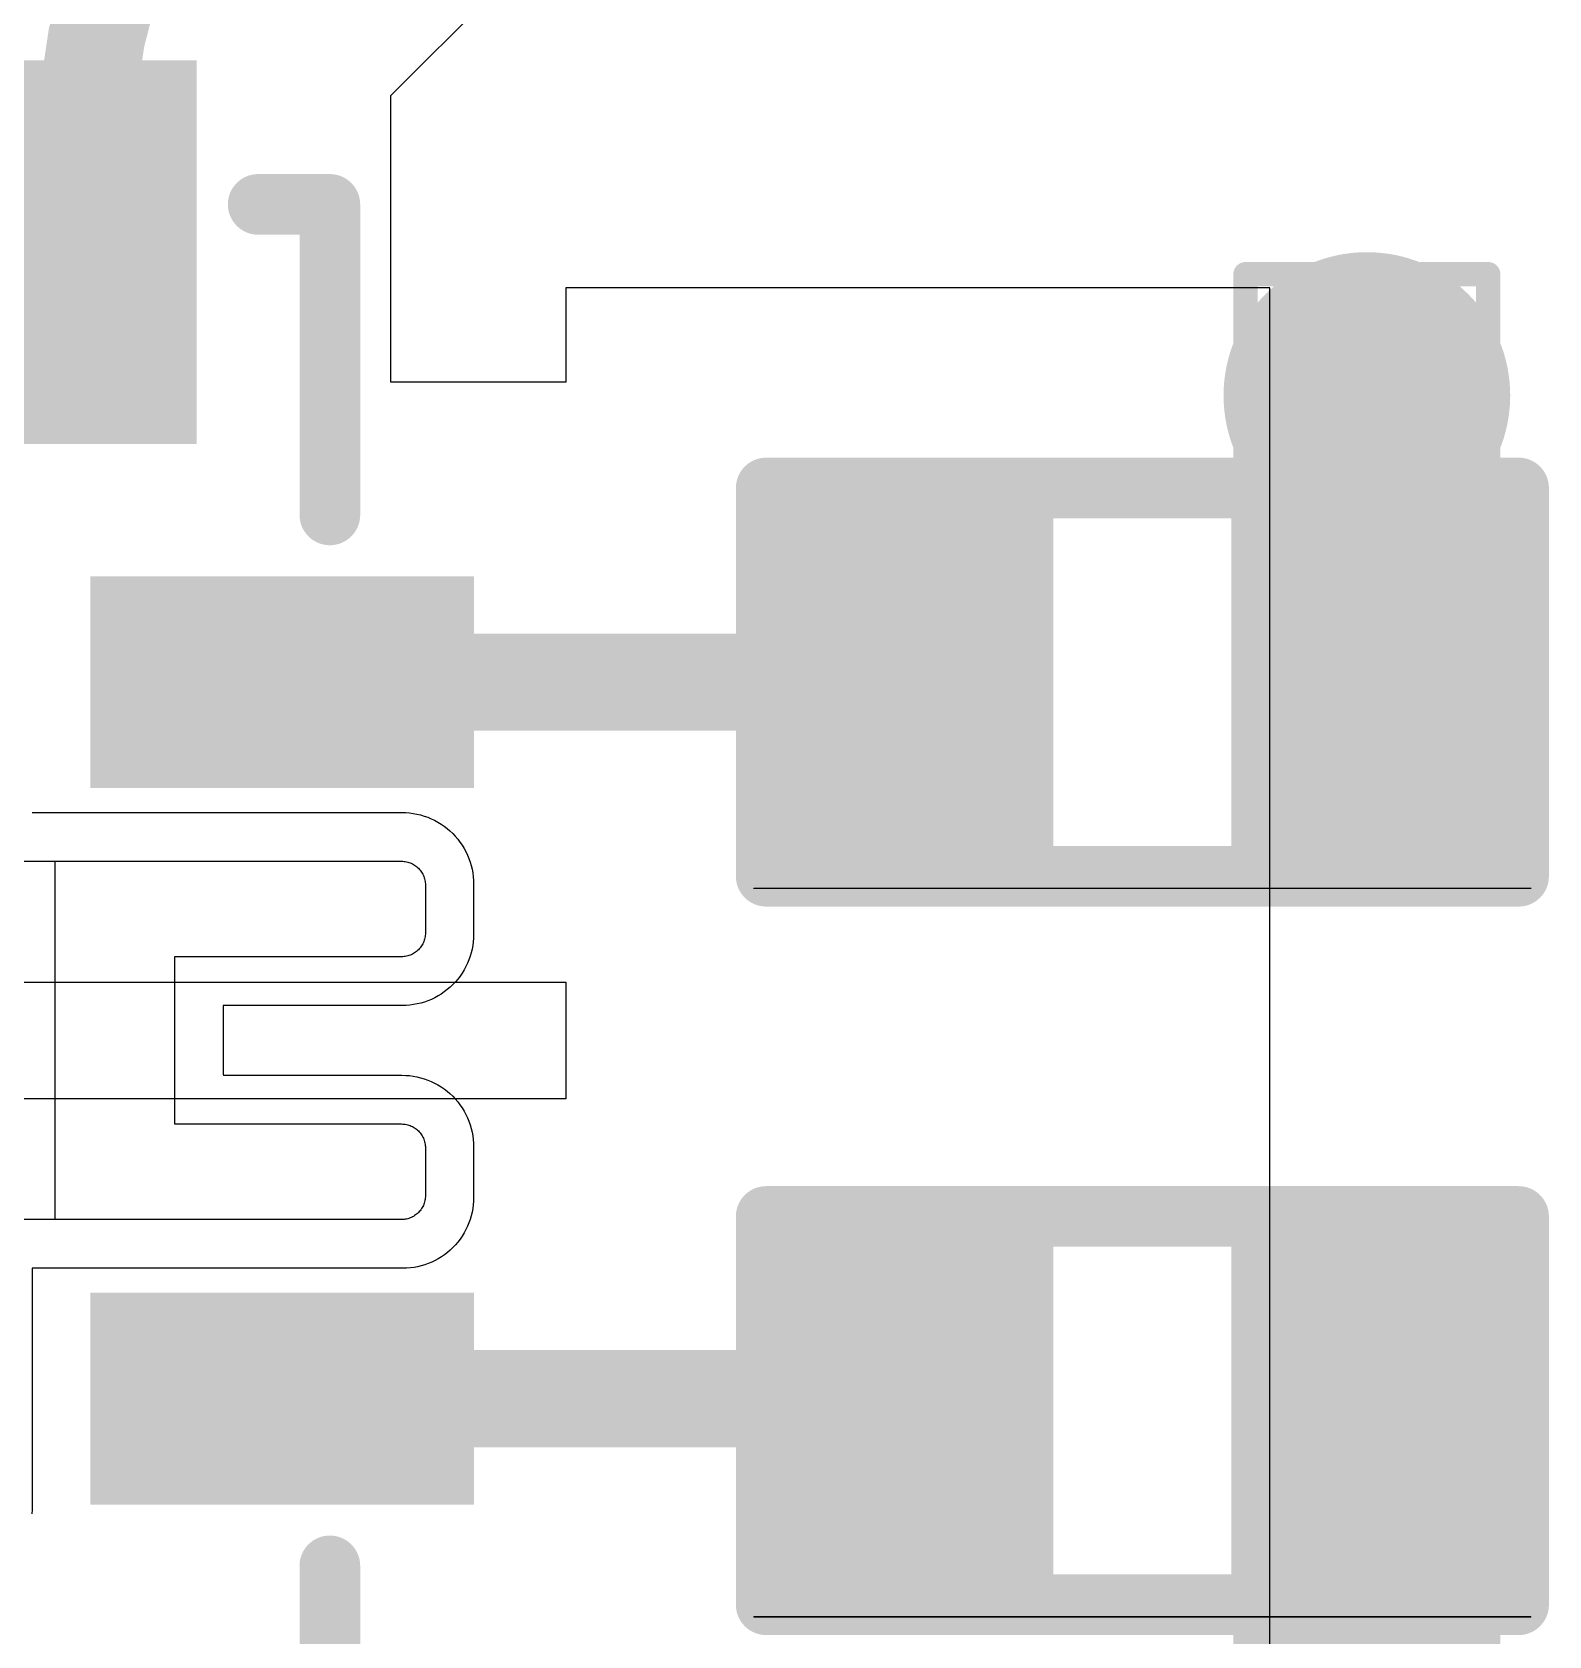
# Model space of a CAD drawing. Header units: inches. Extents: x -36 to 438, y -63 to 73.
# Drawn here: x 11.889 to 15.064, y 26.528 to 29.885 of the extents above; entities that cross this region are included whole.
import ezdxf

# ---------------------------------------------------------------- set-up
doc = ezdxf.new("R2010")
doc.units = ezdxf.units.IN
for name, color, linetype in [('Bottom Layer', 5, 'Continuous'), ('Drill Drawing', 1, 'Continuous'), ('Ground', 16, 'Continuous'), ('Power 3V3', 76, 'Continuous'), ('Top Layer', 1, 'Continuous'), ('Top Overlay', 2, 'Continuous'), ('Top Paste', 8, 'Continuous'), ('Top Solder', 216, 'Continuous'), ('Via Holes', 16, 'Continuous')]:
    doc.layers.add(name, color=color, linetype=linetype)

msp = doc.modelspace()

# ---------------------------------------------------------------- hatches: boundary and pattern name
at = {"layer": 'Bottom Layer'}
h = msp.add_hatch(color=5, dxfattribs=at)
edge = h.paths.add_edge_path()
edge.add_arc((14.6827, 29.1247), 0.3, 0, 360)
h = msp.add_hatch(color=5, dxfattribs=at)
edge = h.paths.add_edge_path()
edge.add_arc((14.6827, 26.3997), 0.3, 0, 360)
at = {"layer": 'Ground'}
h = msp.add_hatch(color=16, dxfattribs=at)
edge = h.paths.add_edge_path()
edge.add_arc((14.6827, 29.1247), 0.3, 0, 360)
h = msp.add_hatch(color=16, dxfattribs=at)
edge = h.paths.add_edge_path()
edge.add_arc((14.6827, 26.3997), 0.3, 0, 360)
at = {"layer": 'Power 3V3'}
h = msp.add_hatch(color=76, dxfattribs=at)
edge = h.paths.add_edge_path()
edge.add_arc((14.6827, 29.1247), 0.3, 0, 360)
h = msp.add_hatch(color=76, dxfattribs=at)
edge = h.paths.add_edge_path()
edge.add_arc((14.6827, 26.3997), 0.3, 0, 360)
at = {"layer": 'Top Layer'}
for points in [[(11.8921, 29.1247), (11.8921, 29.7247), (12.1321, 29.7247), (12.1321, 29.1247)], [(13.5143, 28.2072), (13.5143, 28.8422), (13.9715, 28.8422), (13.9715, 28.2072)], [(14.4541, 28.2072), (14.4541, 28.8422), (14.9113, 28.8422), (14.9113, 28.2072)], [(12.1121, 28.4047), (12.1121, 28.6447), (12.7121, 28.6447), (12.7121, 28.4047)], [(13.5143, 26.6822), (13.5143, 27.3172), (13.9715, 27.3172), (13.9715, 26.6822)], [(14.4541, 26.6822), (14.4541, 27.3172), (14.9113, 27.3172), (14.9113, 26.6822)], [(12.1121, 26.9047), (12.1121, 27.1447), (12.7121, 27.1447), (12.7121, 26.9047)]]:
    msp.add_hatch(color=1, dxfattribs=at).paths.add_polyline_path(points)
h = msp.add_hatch(color=1, dxfattribs=at)
edge = h.paths.add_edge_path()
edge.add_arc((14.6827, 29.1247), 0.3, 0, 360)
h = msp.add_hatch(color=1, dxfattribs=at)
edge = h.paths.add_edge_path()
edge.add_arc((14.6827, 26.3997), 0.3, 0, 360)
at = {"layer": 'Top Paste'}
for points in [[(11.8921, 29.1247), (11.8921, 29.7247), (12.1321, 29.7247), (12.1321, 29.1247)], [(13.5143, 28.2072), (13.5143, 28.8422), (13.9715, 28.8422), (13.9715, 28.2072)], [(14.4541, 28.2072), (14.4541, 28.8422), (14.9113, 28.8422), (14.9113, 28.2072)], [(12.1121, 28.4047), (12.1121, 28.6447), (12.7121, 28.6447), (12.7121, 28.4047)], [(13.5143, 26.6822), (13.5143, 27.3172), (13.9715, 27.3172), (13.9715, 26.6822)], [(14.4541, 26.6822), (14.4541, 27.3172), (14.9113, 27.3172), (14.9113, 26.6822)], [(12.1121, 26.9047), (12.1121, 27.1447), (12.7121, 27.1447), (12.7121, 26.9047)]]:
    msp.add_hatch(color=8, dxfattribs=at).paths.add_polyline_path(points)
at = {"layer": 'Top Solder'}
for points in [[(11.7905, 29.0231), (11.7905, 29.8263), (12.2337, 29.8263), (12.2337, 29.0231)], [(13.4593, 28.1522), (13.4593, 28.8972), (14.0265, 28.8972), (14.0265, 28.1522)], [(14.3991, 28.1522), (14.3991, 28.8972), (14.9663, 28.8972), (14.9663, 28.1522)], [(12.0105, 28.3031), (12.0105, 28.7463), (12.8137, 28.7463), (12.8137, 28.3031)], [(13.4593, 26.6272), (13.4593, 27.3722), (14.0265, 27.3722), (14.0265, 26.6272)], [(14.3991, 26.6272), (14.3991, 27.3722), (14.9663, 27.3722), (14.9663, 26.6272)], [(12.0105, 26.8031), (12.0105, 27.2463), (12.8137, 27.2463), (12.8137, 26.8031)]]:
    msp.add_hatch(color=216, dxfattribs=at).paths.add_polyline_path(points)
at = {"layer": 'Via Holes'}
h = msp.add_hatch(color=7, dxfattribs=at)
edge = h.paths.add_edge_path()
edge.add_arc((14.6827, 29.1247), 0.15, 0, 360)
h = msp.add_hatch(color=7, dxfattribs=at)
edge = h.paths.add_edge_path()
edge.add_arc((14.6827, 26.3997), 0.15, 0, 360)

# ---------------------------------------------------------------- linework, layer by layer
at = {"layer": 'Drill Drawing'}
for points in [[(14.4287, 29.3787, 0.0508, 0.0508, 0), (14.9367, 29.3787, 0.0508, 0.0508, 0)], [(14.4287, 28.8707, 0.0508, 0.0508, 0), (14.4287, 29.3787, 0.0508, 0.0508, 0)], [(14.9367, 28.8707, 0.0508, 0.0508, 0), (14.9367, 29.3787, 0.0508, 0.0508, 0)], [(14.4287, 28.8707, 0.0508, 0.0508, 0), (14.9367, 28.8707, 0.0508, 0.0508, 0)], [(14.4287, 26.6537, 0.0508, 0.0508, 0), (14.9367, 26.6537, 0.0508, 0.0508, 0)], [(14.4287, 26.1457, 0.0508, 0.0508, 0), (14.4287, 26.6537, 0.0508, 0.0508, 0)], [(14.9367, 26.1457, 0.0508, 0.0508, 0), (14.9367, 26.6537, 0.0508, 0.0508, 0)]]:
    msp.add_lwpolyline(points, format="xyseb", dxfattribs=at)
for points in [[(14.416, 29.3787, 0.0254, 0.0254, 1), (14.4414, 29.3787, 0.0254, 0.0254, 1)], [(14.416, 29.3787, 0.0254, 0.0254, 1), (14.4414, 29.3787, 0.0254, 0.0254, 1)], [(14.924, 29.3787, 0.0254, 0.0254, 1), (14.9494, 29.3787, 0.0254, 0.0254, 1)], [(14.924, 29.3787, 0.0254, 0.0254, 1), (14.9494, 29.3787, 0.0254, 0.0254, 1)], [(14.416, 28.8707, 0.0254, 0.0254, 1), (14.4414, 28.8707, 0.0254, 0.0254, 1)], [(14.416, 28.8707, 0.0254, 0.0254, 1), (14.4414, 28.8707, 0.0254, 0.0254, 1)], [(14.924, 28.8707, 0.0254, 0.0254, 1), (14.9494, 28.8707, 0.0254, 0.0254, 1)], [(14.924, 28.8707, 0.0254, 0.0254, 1), (14.9494, 28.8707, 0.0254, 0.0254, 1)], [(14.416, 26.6537, 0.0254, 0.0254, 1), (14.4414, 26.6537, 0.0254, 0.0254, 1)], [(14.416, 26.6537, 0.0254, 0.0254, 1), (14.4414, 26.6537, 0.0254, 0.0254, 1)], [(14.924, 26.6537, 0.0254, 0.0254, 1), (14.9494, 26.6537, 0.0254, 0.0254, 1)], [(14.924, 26.6537, 0.0254, 0.0254, 1), (14.9494, 26.6537, 0.0254, 0.0254, 1)]]:
    msp.add_lwpolyline(points, format="xyseb", close=True, dxfattribs=at)
at = {"layer": 'Top Layer'}
for p, q in [((12.6401, 29.7527), (13.0412, 30.1538)), ((12.6401, 29.1527), (12.6401, 29.7527)), ((14.4795, 29.3502), (13.0063, 29.3502)), ((13.0063, 29.3502), (13.0063, 29.1527)), ((14.4795, 27.6992), (14.4795, 29.3502)), ((13.0063, 29.1527), (12.6401, 29.1527)), ((11.7871, 28.1497), (12.6621, 28.1497)), ((12.6621, 28.1497), (12.6648, 28.1496)), ((12.6648, 28.1496), (12.6674, 28.1494)), ((12.6674, 28.1494), (12.67, 28.1491)), ((12.67, 28.1491), (12.6725, 28.1486)), ((12.6725, 28.1486), (12.6751, 28.148)), ((12.6751, 28.148), (12.6776, 28.1473)), ((12.6776, 28.1473), (12.6801, 28.1464)), ((12.6801, 28.1464), (12.6825, 28.1454)), ((12.6825, 28.1454), (12.6848, 28.1443)), ((12.6848, 28.1443), (12.6871, 28.143)), ((12.6871, 28.143), (12.6894, 28.1416)), ((12.6894, 28.1416), (12.6915, 28.1402)), ((12.6915, 28.1402), (12.6936, 28.1386)), ((12.6936, 28.1386), (12.6956, 28.1369)), ((12.6956, 28.1369), (12.6975, 28.1351)), ((12.6975, 28.1351), (12.6993, 28.1332)), ((12.6993, 28.1332), (12.701, 28.1312)), ((12.701, 28.1312), (12.7026, 28.1291)), ((12.7026, 28.1291), (12.7041, 28.1269)), ((12.7041, 28.1269), (12.7054, 28.1247)), ((12.7054, 28.1247), (12.7067, 28.1224)), ((12.7067, 28.1224), (12.7078, 28.12)), ((12.7078, 28.12), (12.7088, 28.1176)), ((12.7088, 28.1176), (12.7097, 28.1152)), ((12.7097, 28.1152), (12.7104, 28.1127)), ((12.7104, 28.1127), (12.711, 28.1101)), ((12.711, 28.1101), (12.7115, 28.1075)), ((12.7115, 28.1075), (12.7119, 28.1049)), ((12.7119, 28.1049), (12.7121, 28.1023)), ((12.7121, 28.1023), (12.7121, 28.0997)), ((12.7121, 28.0997), (12.7121, 27.9997)), ((12.701, 27.9682), (12.6993, 27.9663)), ((12.7026, 27.9703), (12.701, 27.9682)), ((12.7041, 27.9725), (12.7026, 27.9703)), ((12.7054, 27.9747), (12.7041, 27.9725)), ((12.7067, 27.977), (12.7054, 27.9747)), ((12.7078, 27.9794), (12.7067, 27.977)), ((12.7088, 27.9818), (12.7078, 27.9794)), ((12.7097, 27.9843), (12.7088, 27.9818)), ((12.7104, 27.9868), (12.7097, 27.9843)), ((12.711, 27.9893), (12.7104, 27.9868)), ((12.7115, 27.9919), (12.711, 27.9893)), ((12.7119, 27.9945), (12.7115, 27.9919)), ((12.7121, 27.9971), (12.7119, 27.9945)), ((12.7121, 27.9997), (12.7121, 27.9971)), ((12.6621, 27.9497), (12.1871, 27.9497)), ((12.1871, 27.9497), (12.1871, 27.5997)), ((12.6648, 27.9498), (12.6621, 27.9497)), ((12.6674, 27.95), (12.6648, 27.9498)), ((12.67, 27.9503), (12.6674, 27.95)), ((12.6725, 27.9508), (12.67, 27.9503)), ((12.6751, 27.9514), (12.6725, 27.9508)), ((12.6776, 27.9522), (12.6751, 27.9514)), ((12.6801, 27.953), (12.6776, 27.9522)), ((12.6825, 27.954), (12.6801, 27.953)), ((12.6848, 27.9552), (12.6825, 27.954)), ((12.6871, 27.9564), (12.6848, 27.9552)), ((12.6894, 27.9578), (12.6871, 27.9564)), ((12.6915, 27.9593), (12.6894, 27.9578)), ((12.6936, 27.9609), (12.6915, 27.9593)), ((12.6956, 27.9626), (12.6936, 27.9609)), ((12.6975, 27.9644), (12.6956, 27.9626)), ((12.6993, 27.9663), (12.6975, 27.9644)), ((11.6041, 27.8967), (13.0063, 27.8967)), ((13.0063, 27.8967), (13.0063, 27.6992)), ((13.0063, 27.6992), (13.0063, 27.6527)), ((14.4795, 26.1742), (14.4795, 27.6992)), ((13.0063, 27.6527), (11.6041, 27.6527)), ((12.1871, 27.5997), (12.6621, 27.5997)), ((12.6621, 27.5997), (12.6648, 27.5996)), ((12.6648, 27.5996), (12.6674, 27.5994)), ((12.6674, 27.5994), (12.67, 27.5991)), ((12.67, 27.5991), (12.6725, 27.5986)), ((12.6725, 27.5986), (12.6751, 27.598)), ((12.6751, 27.598), (12.6776, 27.5973)), ((12.6776, 27.5973), (12.6801, 27.5964)), ((12.6801, 27.5964), (12.6825, 27.5954)), ((12.6825, 27.5954), (12.6848, 27.5943)), ((12.6848, 27.5943), (12.6871, 27.593)), ((12.6871, 27.593), (12.6894, 27.5916)), ((12.6894, 27.5916), (12.6915, 27.5902)), ((12.6915, 27.5902), (12.6936, 27.5886)), ((12.6936, 27.5886), (12.6956, 27.5869)), ((12.6956, 27.5869), (12.6975, 27.5851)), ((12.6975, 27.5851), (12.6993, 27.5832)), ((12.6993, 27.5832), (12.701, 27.5812)), ((12.701, 27.5812), (12.7026, 27.5791)), ((12.7026, 27.5791), (12.7041, 27.5769)), ((12.7041, 27.5769), (12.7054, 27.5747)), ((12.7054, 27.5747), (12.7067, 27.5724)), ((12.7067, 27.5724), (12.7078, 27.57)), ((12.7078, 27.57), (12.7088, 27.5676)), ((12.7088, 27.5676), (12.7097, 27.5652)), ((12.7097, 27.5652), (12.7104, 27.5627)), ((12.7104, 27.5627), (12.711, 27.5601)), ((12.711, 27.5601), (12.7115, 27.5575)), ((12.7115, 27.5575), (12.7119, 27.5549)), ((12.7119, 27.5549), (12.7121, 27.5523)), ((12.7121, 27.5523), (12.7121, 27.5497)), ((12.7121, 27.5497), (12.7121, 27.4497)), ((12.7088, 27.4318), (12.7078, 27.4294)), ((12.7097, 27.4343), (12.7088, 27.4318)), ((12.7104, 27.4368), (12.7097, 27.4343)), ((12.711, 27.4393), (12.7104, 27.4368)), ((12.7115, 27.4419), (12.711, 27.4393)), ((12.7119, 27.4445), (12.7115, 27.4419)), ((12.7121, 27.4471), (12.7119, 27.4445)), ((12.7121, 27.4497), (12.7121, 27.4471)), ((12.6621, 27.3997), (11.7871, 27.3997)), ((12.6648, 27.3998), (12.6621, 27.3997)), ((12.6674, 27.4), (12.6648, 27.3998)), ((12.67, 27.4003), (12.6674, 27.4)), ((12.6725, 27.4008), (12.67, 27.4003)), ((12.6751, 27.4014), (12.6725, 27.4008)), ((12.6776, 27.4022), (12.6751, 27.4014)), ((12.6801, 27.403), (12.6776, 27.4022)), ((12.6825, 27.404), (12.6801, 27.403)), ((12.6848, 27.4052), (12.6825, 27.404)), ((12.6871, 27.4064), (12.6848, 27.4052)), ((12.6894, 27.4078), (12.6871, 27.4064)), ((12.6915, 27.4093), (12.6894, 27.4078)), ((12.6936, 27.4109), (12.6915, 27.4093)), ((12.6956, 27.4126), (12.6936, 27.4109)), ((12.6975, 27.4144), (12.6956, 27.4126)), ((12.6993, 27.4163), (12.6975, 27.4144)), ((12.701, 27.4182), (12.6993, 27.4163)), ((12.7026, 27.4203), (12.701, 27.4182)), ((12.7041, 27.4225), (12.7026, 27.4203)), ((12.7054, 27.4247), (12.7041, 27.4225)), ((12.7067, 27.427), (12.7054, 27.4247)), ((12.7078, 27.4294), (12.7067, 27.427))]:
    msp.add_line(p, q, dxfattribs=at)
for points in [[(12.0121, 29.7562, 0.2032, 0.2032, -0.198912), (12.1871, 30.1787, 0.2032, 0.2032, 0)], [(12.0121, 29.4247, 0.2032, 0.2032, 0), (12.0121, 29.7562, 0.2032, 0.2032, 0)], [(14.6827, 28.5247, 0.2032, 0.2032, 0), (14.6827, 29.1247, 0.2032, 0.2032, 0)], [(12.4121, 28.5247, 0.2032, 0.2032, 0), (13.7429, 28.5247, 0.2032, 0.2032, 0)], [(12.4121, 27.0247, 0.2032, 0.2032, 0), (13.6826, 27.0247, 0.2032, 0.2032, 0)], [(13.6826, 27.0247, 0.2032, 0.2032, -0.198912), (13.7429, 26.9997, 0.2032, 0.2032, 0)], [(14.6827, 26.3997, 0.2032, 0.2032, 0), (14.6827, 26.9997, 0.2032, 0.2032, 0)]]:
    msp.add_lwpolyline(points, format="xyseb", dxfattribs=at)
for points in [[(11.9613, 29.7562, 0.1016, 0.1016, 1), (12.0629, 29.7562, 0.1016, 0.1016, 1)], [(11.9613, 29.7562, 0.1016, 0.1016, 1), (12.0629, 29.7562, 0.1016, 0.1016, 1)], [(11.9613, 29.4247, 0.1016, 0.1016, 1), (12.0629, 29.4247, 0.1016, 0.1016, 1)], [(14.6319, 29.1247, 0.1016, 0.1016, 1), (14.7335, 29.1247, 0.1016, 0.1016, 1)], [(12.3613, 28.5247, 0.1016, 0.1016, 1), (12.4629, 28.5247, 0.1016, 0.1016, 1)], [(13.6921, 28.5247, 0.1016, 0.1016, 1), (13.7937, 28.5247, 0.1016, 0.1016, 1)], [(14.6319, 28.5247, 0.1016, 0.1016, 1), (14.7335, 28.5247, 0.1016, 0.1016, 1)], [(12.3613, 27.0247, 0.1016, 0.1016, 1), (12.4629, 27.0247, 0.1016, 0.1016, 1)], [(13.6318, 27.0247, 0.1016, 0.1016, 1), (13.7334, 27.0247, 0.1016, 0.1016, 1)], [(13.6318, 27.0247, 0.1016, 0.1016, 1), (13.7334, 27.0247, 0.1016, 0.1016, 1)], [(13.6921, 26.9997, 0.1016, 0.1016, 1), (13.7937, 26.9997, 0.1016, 0.1016, 1)], [(14.6319, 26.9997, 0.1016, 0.1016, 1), (14.7335, 26.9997, 0.1016, 0.1016, 1)]]:
    msp.add_lwpolyline(points, format="xyseb", close=True, dxfattribs=at)
at = {"layer": 'Top Overlay'}
for points in [[(12.3621, 29.5247, 0.127, 0.127, 0), (12.5121, 29.5247, 0.127, 0.127, 0)], [(12.5121, 28.8747, 0.127, 0.127, 0), (12.5121, 29.5247, 0.127, 0.127, 0)], [(13.4254, 28.9311, 0.127, 0.127, 0), (15.0002, 28.9311, 0.127, 0.127, 0)], [(13.4254, 28.1183, 0.127, 0.127, 0), (13.4254, 28.9311, 0.127, 0.127, 0)], [(15.0002, 28.1183, 0.127, 0.127, 0), (15.0002, 28.9311, 0.127, 0.127, 0)], [(13.4254, 28.1183, 0.127, 0.127, 0), (15.0002, 28.1183, 0.127, 0.127, 0)], [(13.4, 28.0929, 0.00323, 0.00323, 0), (15.0256, 28.0929, 0.00323, 0.00323, 0)], [(13.4254, 27.4061, 0.127, 0.127, 0), (15.0002, 27.4061, 0.127, 0.127, 0)], [(13.4254, 26.5933, 0.127, 0.127, 0), (13.4254, 27.4061, 0.127, 0.127, 0)], [(15.0002, 26.5933, 0.127, 0.127, 0), (15.0002, 27.4061, 0.127, 0.127, 0)], [(12.5121, 26.0247, 0.127, 0.127, 0), (12.5121, 26.6747, 0.127, 0.127, 0)], [(13.4254, 26.5933, 0.127, 0.127, 0), (15.0002, 26.5933, 0.127, 0.127, 0)], [(13.4, 26.5679, 0.00323, 0.00323, 0), (15.0256, 26.5679, 0.00323, 0.00323, 0)]]:
    msp.add_lwpolyline(points, format="xyseb", dxfattribs=at)
for points in [[(12.3304, 29.5247, 0.0635, 0.0635, 1), (12.3939, 29.5247, 0.0635, 0.0635, 1)], [(12.4804, 29.5247, 0.0635, 0.0635, 1), (12.5439, 29.5247, 0.0635, 0.0635, 1)], [(12.4804, 29.5247, 0.0635, 0.0635, 1), (12.5439, 29.5247, 0.0635, 0.0635, 1)], [(13.3937, 28.9311, 0.0635, 0.0635, 1), (13.4572, 28.9311, 0.0635, 0.0635, 1)], [(13.3937, 28.9311, 0.0635, 0.0635, 1), (13.4572, 28.9311, 0.0635, 0.0635, 1)], [(14.9685, 28.9311, 0.0635, 0.0635, 1), (15.032, 28.9311, 0.0635, 0.0635, 1)], [(14.9685, 28.9311, 0.0635, 0.0635, 1), (15.032, 28.9311, 0.0635, 0.0635, 1)], [(12.4804, 28.8747, 0.0635, 0.0635, 1), (12.5439, 28.8747, 0.0635, 0.0635, 1)], [(13.3937, 28.1183, 0.0635, 0.0635, 1), (13.4572, 28.1183, 0.0635, 0.0635, 1)], [(13.3937, 28.1183, 0.0635, 0.0635, 1), (13.4572, 28.1183, 0.0635, 0.0635, 1)], [(14.9685, 28.1183, 0.0635, 0.0635, 1), (15.032, 28.1183, 0.0635, 0.0635, 1)], [(14.9685, 28.1183, 0.0635, 0.0635, 1), (15.032, 28.1183, 0.0635, 0.0635, 1)], [(13.3992, 28.0929, 0.00161, 0.00161, 1), (13.4008, 28.0929, 0.00161, 0.00161, 1)], [(15.0248, 28.0929, 0.00161, 0.00161, 1), (15.0264, 28.0929, 0.00161, 0.00161, 1)], [(13.3937, 27.4061, 0.0635, 0.0635, 1), (13.4572, 27.4061, 0.0635, 0.0635, 1)], [(13.3937, 27.4061, 0.0635, 0.0635, 1), (13.4572, 27.4061, 0.0635, 0.0635, 1)], [(14.9685, 27.4061, 0.0635, 0.0635, 1), (15.032, 27.4061, 0.0635, 0.0635, 1)], [(14.9685, 27.4061, 0.0635, 0.0635, 1), (15.032, 27.4061, 0.0635, 0.0635, 1)], [(12.4804, 26.6747, 0.0635, 0.0635, 1), (12.5439, 26.6747, 0.0635, 0.0635, 1)], [(13.3937, 26.5933, 0.0635, 0.0635, 1), (13.4572, 26.5933, 0.0635, 0.0635, 1)], [(13.3937, 26.5933, 0.0635, 0.0635, 1), (13.4572, 26.5933, 0.0635, 0.0635, 1)], [(14.9685, 26.5933, 0.0635, 0.0635, 1), (15.032, 26.5933, 0.0635, 0.0635, 1)], [(14.9685, 26.5933, 0.0635, 0.0635, 1), (15.032, 26.5933, 0.0635, 0.0635, 1)], [(13.3992, 26.5679, 0.00161, 0.00161, 1), (13.4008, 26.5679, 0.00161, 0.00161, 1)], [(15.0248, 26.5679, 0.00161, 0.00161, 1), (15.0264, 26.5679, 0.00161, 0.00161, 1)]]:
    msp.add_lwpolyline(points, format="xyseb", close=True, dxfattribs=at)
at = {"layer": 'Top Paste'}
for p, q in [((11.9371, 28.1497), (12.6621, 28.1497)), ((11.9371, 27.3997), (11.9371, 28.1497)), ((12.6621, 28.1497), (12.6648, 28.1496)), ((12.6648, 28.1496), (12.6674, 28.1494)), ((12.6674, 28.1494), (12.67, 28.1491)), ((12.67, 28.1491), (12.6725, 28.1486)), ((12.6725, 28.1486), (12.6751, 28.148)), ((12.6751, 28.148), (12.6776, 28.1473)), ((12.6776, 28.1473), (12.6801, 28.1464)), ((12.6801, 28.1464), (12.6825, 28.1454)), ((12.6825, 28.1454), (12.6848, 28.1443)), ((12.6848, 28.1443), (12.6871, 28.143)), ((12.6871, 28.143), (12.6894, 28.1416)), ((12.6894, 28.1416), (12.6915, 28.1402)), ((12.6915, 28.1402), (12.6936, 28.1386)), ((12.6936, 28.1386), (12.6956, 28.1369)), ((12.6956, 28.1369), (12.6975, 28.1351)), ((12.6975, 28.1351), (12.6993, 28.1332)), ((12.6993, 28.1332), (12.701, 28.1312)), ((12.701, 28.1312), (12.7026, 28.1291)), ((12.7026, 28.1291), (12.7041, 28.1269)), ((12.7041, 28.1269), (12.7054, 28.1247)), ((12.7054, 28.1247), (12.7067, 28.1224)), ((12.7067, 28.1224), (12.7078, 28.12)), ((12.7078, 28.12), (12.7088, 28.1176)), ((12.7088, 28.1176), (12.7097, 28.1152)), ((12.7097, 28.1152), (12.7104, 28.1127)), ((12.7104, 28.1127), (12.711, 28.1101)), ((12.711, 28.1101), (12.7115, 28.1075)), ((12.7115, 28.1075), (12.7119, 28.1049)), ((12.7119, 28.1049), (12.7121, 28.1023)), ((12.7121, 28.1023), (12.7121, 28.0997)), ((12.7121, 28.0997), (12.7121, 27.9997)), ((12.701, 27.9682), (12.6993, 27.9663)), ((12.7026, 27.9703), (12.701, 27.9682)), ((12.7041, 27.9725), (12.7026, 27.9703)), ((12.7054, 27.9747), (12.7041, 27.9725)), ((12.7067, 27.977), (12.7054, 27.9747)), ((12.7078, 27.9794), (12.7067, 27.977)), ((12.7088, 27.9818), (12.7078, 27.9794)), ((12.7097, 27.9843), (12.7088, 27.9818)), ((12.7104, 27.9868), (12.7097, 27.9843)), ((12.711, 27.9893), (12.7104, 27.9868)), ((12.7115, 27.9919), (12.711, 27.9893)), ((12.7119, 27.9945), (12.7115, 27.9919)), ((12.7121, 27.9971), (12.7119, 27.9945)), ((12.7121, 27.9997), (12.7121, 27.9971)), ((12.6621, 27.9497), (12.1871, 27.9497)), ((12.1871, 27.9497), (12.1871, 27.5997)), ((12.6648, 27.9498), (12.6621, 27.9497)), ((12.6674, 27.95), (12.6648, 27.9498)), ((12.67, 27.9503), (12.6674, 27.95)), ((12.6725, 27.9508), (12.67, 27.9503)), ((12.6751, 27.9514), (12.6725, 27.9508)), ((12.6776, 27.9522), (12.6751, 27.9514)), ((12.6801, 27.953), (12.6776, 27.9522)), ((12.6825, 27.954), (12.6801, 27.953)), ((12.6848, 27.9552), (12.6825, 27.954)), ((12.6871, 27.9564), (12.6848, 27.9552)), ((12.6894, 27.9578), (12.6871, 27.9564)), ((12.6915, 27.9593), (12.6894, 27.9578)), ((12.6936, 27.9609), (12.6915, 27.9593)), ((12.6956, 27.9626), (12.6936, 27.9609)), ((12.6975, 27.9644), (12.6956, 27.9626)), ((12.6993, 27.9663), (12.6975, 27.9644)), ((12.1871, 27.5997), (12.6621, 27.5997)), ((12.6621, 27.5997), (12.6648, 27.5996)), ((12.6648, 27.5996), (12.6674, 27.5994)), ((12.6674, 27.5994), (12.67, 27.5991)), ((12.67, 27.5991), (12.6725, 27.5986)), ((12.6725, 27.5986), (12.6751, 27.598)), ((12.6751, 27.598), (12.6776, 27.5973)), ((12.6776, 27.5973), (12.6801, 27.5964)), ((12.6801, 27.5964), (12.6825, 27.5954)), ((12.6825, 27.5954), (12.6848, 27.5943)), ((12.6848, 27.5943), (12.6871, 27.593)), ((12.6871, 27.593), (12.6894, 27.5916)), ((12.6894, 27.5916), (12.6915, 27.5902)), ((12.6915, 27.5902), (12.6936, 27.5886)), ((12.6936, 27.5886), (12.6956, 27.5869)), ((12.6956, 27.5869), (12.6975, 27.5851)), ((12.6975, 27.5851), (12.6993, 27.5832)), ((12.6993, 27.5832), (12.701, 27.5812)), ((12.701, 27.5812), (12.7026, 27.5791)), ((12.7026, 27.5791), (12.7041, 27.5769)), ((12.7041, 27.5769), (12.7054, 27.5747)), ((12.7054, 27.5747), (12.7067, 27.5724)), ((12.7067, 27.5724), (12.7078, 27.57)), ((12.7078, 27.57), (12.7088, 27.5676)), ((12.7088, 27.5676), (12.7097, 27.5652)), ((12.7097, 27.5652), (12.7104, 27.5627)), ((12.7104, 27.5627), (12.711, 27.5601)), ((12.711, 27.5601), (12.7115, 27.5575)), ((12.7115, 27.5575), (12.7119, 27.5549)), ((12.7119, 27.5549), (12.7121, 27.5523)), ((12.7121, 27.5523), (12.7121, 27.5497)), ((12.7121, 27.5497), (12.7121, 27.4497)), ((12.7088, 27.4318), (12.7078, 27.4294)), ((12.7097, 27.4343), (12.7088, 27.4318)), ((12.7104, 27.4368), (12.7097, 27.4343)), ((12.711, 27.4393), (12.7104, 27.4368)), ((12.7115, 27.4419), (12.711, 27.4393)), ((12.7119, 27.4445), (12.7115, 27.4419)), ((12.7121, 27.4471), (12.7119, 27.4445)), ((12.7121, 27.4497), (12.7121, 27.4471)), ((12.6621, 27.3997), (11.9371, 27.3997)), ((12.6648, 27.3998), (12.6621, 27.3997)), ((12.6674, 27.4), (12.6648, 27.3998)), ((12.67, 27.4003), (12.6674, 27.4)), ((12.6725, 27.4008), (12.67, 27.4003)), ((12.6751, 27.4014), (12.6725, 27.4008)), ((12.6776, 27.4022), (12.6751, 27.4014)), ((12.6801, 27.403), (12.6776, 27.4022)), ((12.6825, 27.404), (12.6801, 27.403)), ((12.6848, 27.4052), (12.6825, 27.404)), ((12.6871, 27.4064), (12.6848, 27.4052)), ((12.6894, 27.4078), (12.6871, 27.4064)), ((12.6915, 27.4093), (12.6894, 27.4078)), ((12.6936, 27.4109), (12.6915, 27.4093)), ((12.6956, 27.4126), (12.6936, 27.4109)), ((12.6975, 27.4144), (12.6956, 27.4126)), ((12.6993, 27.4163), (12.6975, 27.4144)), ((12.701, 27.4182), (12.6993, 27.4163)), ((12.7026, 27.4203), (12.701, 27.4182)), ((12.7041, 27.4225), (12.7026, 27.4203)), ((12.7054, 27.4247), (12.7041, 27.4225)), ((12.7067, 27.427), (12.7054, 27.4247)), ((12.7078, 27.4294), (12.7067, 27.427))]:
    msp.add_line(p, q, dxfattribs=at)
at = {"layer": 'Top Solder'}
for p, q in [((11.8888, 28.2518), (11.8889, 28.2517)), ((11.8889, 28.2517), (11.8889, 28.2517)), ((11.8889, 28.2517), (11.889, 28.2517)), ((11.889, 28.2517), (11.889, 28.2517)), ((11.889, 28.2517), (11.8891, 28.2517)), ((11.8891, 28.2517), (11.8891, 28.2517)), ((11.8891, 28.2517), (12.6631, 28.2517)), ((12.6631, 28.2517), (12.671, 28.2515)), ((12.671, 28.2515), (12.6788, 28.2509)), ((12.6788, 28.2509), (12.6866, 28.2499)), ((12.6866, 28.2499), (12.6943, 28.2484)), ((12.6943, 28.2484), (12.702, 28.2466)), ((12.702, 28.2466), (12.7095, 28.2444)), ((12.7095, 28.2444), (12.7169, 28.2417)), ((12.7169, 28.2417), (12.7241, 28.2387)), ((12.7241, 28.2387), (12.7312, 28.2354)), ((12.7312, 28.2354), (12.7381, 28.2316)), ((12.7381, 28.2316), (12.7448, 28.2275)), ((12.7448, 28.2275), (12.7513, 28.2231)), ((12.7513, 28.2231), (12.7575, 28.2183)), ((12.7575, 28.2183), (12.7635, 28.2132)), ((12.7635, 28.2132), (12.7692, 28.2078)), ((12.7692, 28.2078), (12.7746, 28.2021)), ((12.7746, 28.2021), (12.7797, 28.1961)), ((12.7797, 28.1961), (12.7845, 28.1899)), ((12.7845, 28.1899), (12.7889, 28.1834)), ((12.7889, 28.1834), (12.793, 28.1767)), ((12.793, 28.1767), (12.7968, 28.1698)), ((12.7968, 28.1698), (12.8002, 28.1627)), ((12.8002, 28.1627), (12.8032, 28.1555)), ((12.8032, 28.1555), (12.8058, 28.1481)), ((12.8058, 28.1481), (12.808, 28.1405)), ((12.808, 28.1405), (12.8099, 28.1329)), ((12.8099, 28.1329), (12.8113, 28.1252)), ((12.8113, 28.1252), (12.8123, 28.1174)), ((12.8123, 28.1174), (12.8129, 28.1096)), ((12.8129, 28.1096), (12.8131, 28.1017)), ((12.8131, 28.1017), (12.8131, 27.9967)), ((12.8113, 27.9734), (12.8099, 27.9657)), ((12.8123, 27.9811), (12.8113, 27.9734)), ((12.8129, 27.9889), (12.8123, 27.9811)), ((12.8131, 27.9967), (12.8129, 27.9889)), ((12.8003, 27.9361), (12.7969, 27.9291)), ((12.8032, 27.9433), (12.8003, 27.9361)), ((12.8058, 27.9507), (12.8032, 27.9433)), ((12.8081, 27.9581), (12.8058, 27.9507)), ((12.8099, 27.9657), (12.8081, 27.9581)), ((12.7799, 27.9029), (12.7749, 27.897)), ((12.7847, 27.9091), (12.7799, 27.9029)), ((12.7891, 27.9156), (12.7847, 27.9091)), ((12.7932, 27.9222), (12.7891, 27.9156)), ((12.7969, 27.9291), (12.7932, 27.9222)), ((12.7386, 27.8677), (12.7318, 27.864)), ((12.7453, 27.8718), (12.7386, 27.8677)), ((12.7517, 27.8762), (12.7453, 27.8718)), ((12.7579, 27.8809), (12.7517, 27.8762)), ((12.7638, 27.886), (12.7579, 27.8809)), ((12.7695, 27.8914), (12.7638, 27.886)), ((12.7749, 27.897), (12.7695, 27.8914)), ((12.6641, 27.8477), (12.2891, 27.8477)), ((12.2891, 27.8477), (12.2891, 27.7027)), ((12.6719, 27.8479), (12.6641, 27.8477)), ((12.6797, 27.8485), (12.6719, 27.8479)), ((12.6874, 27.8495), (12.6797, 27.8485)), ((12.6951, 27.851), (12.6874, 27.8495)), ((12.7027, 27.8528), (12.6951, 27.851)), ((12.7102, 27.855), (12.7027, 27.8528)), ((12.7175, 27.8576), (12.7102, 27.855)), ((12.7247, 27.8606), (12.7175, 27.8576)), ((12.7318, 27.864), (12.7247, 27.8606)), ((12.2891, 27.7027), (12.2891, 27.7027)), ((12.2891, 27.7027), (12.2891, 27.7026)), ((12.2891, 27.7026), (12.2891, 27.7026)), ((12.2891, 27.7026), (12.2892, 27.7025)), ((12.2892, 27.7025), (12.2892, 27.7025)), ((12.2892, 27.7025), (12.2892, 27.7024)), ((12.2892, 27.7024), (12.2892, 27.7024)), ((12.2892, 27.7024), (12.2892, 27.7023)), ((12.2892, 27.7023), (12.2892, 27.7023)), ((12.2892, 27.7023), (12.2893, 27.7022)), ((12.2893, 27.7022), (12.2893, 27.7022)), ((12.2893, 27.7022), (12.2893, 27.7021)), ((12.2893, 27.7021), (12.2894, 27.7021)), ((12.2894, 27.7021), (12.2894, 27.702)), ((12.2894, 27.702), (12.2894, 27.702)), ((12.2894, 27.702), (12.2895, 27.702)), ((12.2895, 27.702), (12.2895, 27.7019)), ((12.2895, 27.7019), (12.2896, 27.7019)), ((12.2896, 27.7019), (12.2896, 27.7019)), ((12.2896, 27.7019), (12.2896, 27.7018)), ((12.2896, 27.7018), (12.2897, 27.7018)), ((12.2897, 27.7018), (12.2897, 27.7018)), ((12.2897, 27.7018), (12.2898, 27.7018)), ((12.2898, 27.7018), (12.2898, 27.7018)), ((12.2898, 27.7018), (12.2899, 27.7017)), ((12.2899, 27.7017), (12.2899, 27.7017)), ((12.2899, 27.7017), (12.29, 27.7017)), ((12.29, 27.7017), (12.29, 27.7017)), ((12.29, 27.7017), (12.2901, 27.7017)), ((12.2901, 27.7017), (12.2901, 27.7017)), ((12.2901, 27.7017), (12.6631, 27.7017)), ((12.6631, 27.7017), (12.671, 27.7015)), ((12.671, 27.7015), (12.6788, 27.7009)), ((12.6788, 27.7009), (12.6866, 27.6999)), ((12.6866, 27.6999), (12.6943, 27.6984)), ((12.6943, 27.6984), (12.702, 27.6966)), ((12.702, 27.6966), (12.7095, 27.6944)), ((12.7095, 27.6944), (12.7169, 27.6917)), ((12.7169, 27.6917), (12.7241, 27.6887)), ((12.7241, 27.6887), (12.7312, 27.6854)), ((12.7312, 27.6854), (12.7381, 27.6816)), ((12.7381, 27.6816), (12.7448, 27.6775)), ((12.7448, 27.6775), (12.7513, 27.6731)), ((12.7513, 27.6731), (12.7575, 27.6683)), ((12.7575, 27.6683), (12.7635, 27.6632)), ((12.7635, 27.6632), (12.7692, 27.6578)), ((12.7692, 27.6578), (12.7746, 27.6521)), ((12.7746, 27.6521), (12.7797, 27.6461)), ((12.7797, 27.6461), (12.7845, 27.6399)), ((12.7845, 27.6399), (12.7889, 27.6334)), ((12.7889, 27.6334), (12.793, 27.6267)), ((12.793, 27.6267), (12.7968, 27.6198)), ((12.7968, 27.6198), (12.8002, 27.6127)), ((12.8002, 27.6127), (12.8032, 27.6055)), ((12.8032, 27.6055), (12.8058, 27.5981)), ((12.8058, 27.5981), (12.808, 27.5905)), ((12.808, 27.5905), (12.8099, 27.5829)), ((12.8099, 27.5829), (12.8113, 27.5752)), ((12.8113, 27.5752), (12.8123, 27.5674)), ((12.8123, 27.5674), (12.8129, 27.5596)), ((12.8129, 27.5596), (12.8131, 27.5517)), ((12.8131, 27.5517), (12.8131, 27.4457)), ((12.8123, 27.4302), (12.8113, 27.4226)), ((12.8129, 27.438), (12.8123, 27.4302)), ((12.8131, 27.4457), (12.8129, 27.438)), ((12.8059, 27.4), (12.8033, 27.3927)), ((12.8081, 27.4074), (12.8059, 27.4)), ((12.8099, 27.4149), (12.8081, 27.4074)), ((12.8113, 27.4226), (12.8099, 27.4149)), ((12.7893, 27.3651), (12.7849, 27.3587)), ((12.7933, 27.3717), (12.7893, 27.3651)), ((12.797, 27.3785), (12.7933, 27.3717)), ((12.8003, 27.3855), (12.797, 27.3785)), ((12.8033, 27.3927), (12.8003, 27.3855)), ((12.7583, 27.3307), (12.7521, 27.326)), ((12.7642, 27.3357), (12.7583, 27.3307)), ((12.7698, 27.3411), (12.7642, 27.3357)), ((12.7751, 27.3467), (12.7698, 27.3411)), ((12.7802, 27.3526), (12.7751, 27.3467)), ((12.7849, 27.3587), (12.7802, 27.3526)), ((12.6651, 27.2977), (11.8891, 27.2977)), ((11.8891, 27.2977), (11.8891, 26.7997)), ((12.6729, 27.2979), (12.6651, 27.2977)), ((12.6806, 27.2985), (12.6729, 27.2979)), ((12.6883, 27.2995), (12.6806, 27.2985)), ((12.6959, 27.3009), (12.6883, 27.2995)), ((12.7034, 27.3028), (12.6959, 27.3009)), ((12.7109, 27.305), (12.7034, 27.3028)), ((12.7182, 27.3075), (12.7109, 27.305)), ((12.7253, 27.3105), (12.7182, 27.3075)), ((12.7323, 27.3138), (12.7253, 27.3105)), ((12.7391, 27.3175), (12.7323, 27.3138)), ((12.7457, 27.3216), (12.7391, 27.3175)), ((12.7521, 27.326), (12.7457, 27.3216)), ((11.8891, 26.7997), (11.8889, 26.7918)), ((11.8889, 26.7918), (11.8883, 26.7838))]:
    msp.add_line(p, q, dxfattribs=at)

doc.saveas('drawing.dxf')
